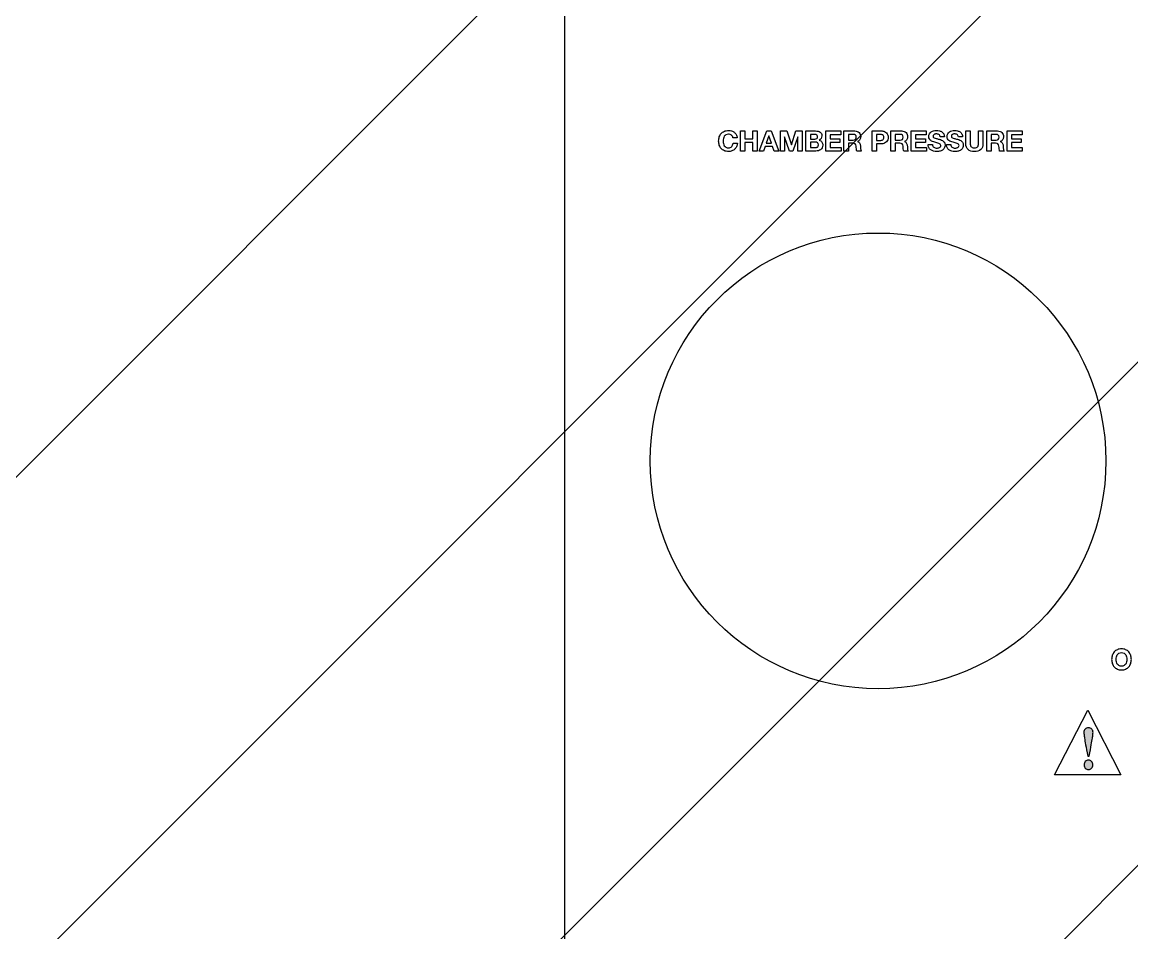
# Model space of a CAD drawing. Header units: millimetres. Extents: x 0 to 16115, y -10 to 11340.
# Drawn here: x 10976.9 to 11171.7, y 4671.9 to 4831.8 of the extents above; entities that cross this region are included whole.
import ezdxf

# ---------------------------------------------------------------- set-up
doc = ezdxf.new("R2010")
doc.units = ezdxf.units.MM
doc.header["$MEASUREMENT"] = 0
doc.linetypes.add('HIDDEN', pattern=[9.525, 6.35, -3.175])
doc.layers.get('0').update_dxf_attribs({"lineweight": 25})
doc.layers.add('DIM', color=3, linetype='Continuous', lineweight=9)
doc.layers.add('H', color=2, linetype='HIDDEN', lineweight=15)

msp = doc.modelspace()

# ---------------------------------------------------------------- hatches: boundary and pattern name
h = msp.add_hatch(color=256)
edge = h.paths.add_edge_path()
edge.add_spline(control_points=[(11163.531, 4701.986), (11163.683, 4702.15), (11163.867, 4702.233), (11164.083, 4702.233), (11164.299, 4702.233), (11164.483, 4702.15), (11164.636, 4701.986), (11164.788, 4701.821), (11164.864, 4701.622), (11164.864, 4701.39), (11164.864, 4701.156), (11164.788, 4700.963), (11164.636, 4700.809), (11164.483, 4700.654), (11164.299, 4700.578), (11164.083, 4700.578), (11163.867, 4700.578), (11163.683, 4700.654), (11163.531, 4700.809), (11163.379, 4700.963), (11163.302, 4701.156), (11163.302, 4701.39), (11163.302, 4701.622), (11163.379, 4701.821), (11163.531, 4701.986)], knot_values=[0, 0, 0, 0, 1, 1, 1, 2, 2, 2, 3, 3, 3, 4, 4, 4, 5, 5, 5, 6, 6, 6, 7, 7, 7, 8, 8, 8, 8], degree=3, periodic=1)
edge = h.paths.add_edge_path()
edge.add_spline(control_points=[(11163.588, 4704.895), (11163.499, 4705.389), (11163.433, 4705.781), (11163.388, 4706.072), (11163.344, 4706.364), (11163.315, 4706.579), (11163.302, 4706.72), (11163.289, 4706.86), (11163.283, 4706.982), (11163.283, 4707.085), (11163.283, 4707.332), (11163.356, 4707.53), (11163.502, 4707.681), (11163.648, 4707.832), (11163.842, 4707.908), (11164.083, 4707.908), (11164.325, 4707.908), (11164.518, 4707.832), (11164.664, 4707.681), (11164.81, 4707.53), (11164.884, 4707.332), (11164.884, 4707.085), (11164.884, 4706.982), (11164.877, 4706.86), (11164.864, 4706.72), (11164.851, 4706.579), (11164.823, 4706.364), (11164.779, 4706.072), (11164.734, 4705.781), (11164.668, 4705.389), (11164.579, 4704.895), (11164.489, 4704.402), (11164.369, 4703.751), (11164.216, 4702.942), (11164.216, 4702.942), (11163.95, 4702.942), (11163.95, 4702.942), (11163.798, 4703.751), (11163.677, 4704.402), (11163.588, 4704.895)], knot_values=[0, 0, 0, 0, 1, 1, 1, 2, 2, 2, 3, 3, 3, 4, 4, 4, 5, 5, 5, 6, 6, 6, 7, 7, 7, 8, 8, 8, 9, 9, 9, 10, 10, 10, 11, 11, 11, 12, 12, 12, 13, 13, 13, 13], degree=3, periodic=1)
at = {"layer": 'DIM'}
h = msp.add_hatch(dxfattribs=at)
h.set_pattern_fill('ANSI31', color=256, scale=350, style=0)
h.set_pattern_definition([(45, (-19440.55, -2318.325), (-30.93592, 30.93592), [])])
h.paths.add_polyline_path([(10892.148, 5257.746), (10892.148, 3184.746), (10461.363, 3184.746), (10461.363, 4971.681), (9792.148, 4971.681), (9792.148, 6434.746), (13732.148, 6434.746), (13732.148, 4971.681), (13062.932, 4971.681), (13062.932, 3184.746), (12632.148, 3184.746), (12632.148, 5257.746)])
edge = h.paths.add_edge_path(flags=16)
edge.add_line((12632.148, 3207.746), (12632.148, 3184.746))
edge.add_line((10892.148, 3207.746), (10892.148, 3184.746))
at = {"layer": 'H', "ltscale": 5}
h = msp.add_hatch(dxfattribs=at)
h.set_pattern_fill('ANSI31', color=256, scale=500, style=0)
h.set_pattern_definition([(45, (5042.114, 20650.17), (-44.19417, 44.19417), [])])
edge = h.paths.add_edge_path(flags=16)
edge.add_line((13782.148, 6434.746), (13732.148, 6434.746))
edge.add_line((13782.148, 6434.746), (13732.148, 6434.746))
edge = h.paths.add_edge_path()
edge.add_line((13782.148, 6434.746), (13732.148, 6434.746))
edge.add_line((13782.148, 6434.746), (13732.148, 6434.746))
edge.add_line((9792.148, 3184.746), (9792.148, 6434.746))
edge.add_line((9742.148, 3134.746), (9742.148, 6434.746))
edge.add_line((9792.148, 3184.746), (13732.148, 3184.746))
edge.add_line((9742.148, 3134.746), (13782.148, 3134.746))
edge.add_line((13782.148, 6434.746), (13732.148, 6434.746))
edge.add_line((13732.148, 5184.746), (13732.148, 5194.746))
edge.add_line((13732.148, 3184.746), (13732.148, 6434.746))
edge.add_line((13782.148, 3134.746), (13782.148, 6434.746))

# ---------------------------------------------------------------- linework, layer by layer
for p, q in [((11072.148, 4282.746), (11072.148, 5032.746)), ((11102.958, 4809.133), (11102.958, 4812.659)), ((11102.958, 4812.659), (11103.733, 4812.659)), ((11103.733, 4812.659), (11103.733, 4811.306)), ((11105.16, 4811.306), (11105.16, 4812.659)), ((11105.16, 4812.659), (11105.936, 4812.659)), ((11105.936, 4812.659), (11105.936, 4809.133)), ((11106.247, 4809.133), (11107.581, 4812.659)), ((11107.581, 4812.659), (11108.376, 4812.659)), ((11108.376, 4812.659), (11109.694, 4809.133)), ((11110, 4812.659), (11111.092, 4812.659)), ((11110, 4809.133), (11110, 4812.659)), ((11111.092, 4812.659), (11111.917, 4810.234)), ((11111.927, 4810.234), (11112.707, 4812.659)), ((11112.707, 4812.659), (11113.799, 4812.659)), ((11113.799, 4812.659), (11113.799, 4809.133)), ((11117.957, 4809.133), (11117.957, 4812.659)), ((11117.957, 4812.659), (11120.594, 4812.659)), ((11120.594, 4812.659), (11120.594, 4812.007)), ((11132.956, 4809.133), (11132.956, 4812.659)), ((11132.956, 4812.659), (11135.593, 4812.659)), ((11135.593, 4812.659), (11135.593, 4812.007)), ((11149.792, 4809.133), (11149.792, 4812.659)), ((11149.792, 4812.659), (11152.43, 4812.659)), ((11152.43, 4812.659), (11152.43, 4812.007)), ((11103.733, 4811.306), (11105.16, 4811.306)), ((11105.16, 4810.654), (11103.733, 4810.654)), ((11103.733, 4810.654), (11103.733, 4809.133)), ((11105.16, 4809.133), (11105.16, 4810.654)), ((11107.966, 4811.79), (11107.506, 4810.496)), ((11107.976, 4811.79), (11107.966, 4811.79)), ((11108.42, 4810.496), (11107.976, 4811.79)), ((11110.736, 4811.607), (11110.727, 4811.607)), ((11110.727, 4811.607), (11110.727, 4809.133)), ((11111.601, 4809.133), (11110.736, 4811.607)), ((11113.063, 4811.632), (11112.198, 4809.133)), ((11113.072, 4811.632), (11113.063, 4811.632)), ((11113.072, 4809.133), (11113.072, 4811.632)), ((11120.594, 4812.007), (11118.732, 4812.007)), ((11118.732, 4812.007), (11118.732, 4811.252)), ((11118.732, 4811.252), (11120.441, 4811.252)), ((11120.441, 4810.649), (11118.732, 4810.649)), ((11118.732, 4810.649), (11118.732, 4809.785)), ((11120.441, 4811.252), (11120.441, 4810.649)), ((11135.593, 4812.007), (11133.731, 4812.007)), ((11133.731, 4812.007), (11133.731, 4811.252)), ((11133.731, 4811.252), (11135.44, 4811.252)), ((11135.44, 4810.649), (11133.731, 4810.649)), ((11133.731, 4810.649), (11133.731, 4809.785)), ((11135.44, 4811.252), (11135.44, 4810.649)), ((11152.43, 4812.007), (11150.568, 4812.007)), ((11150.568, 4812.007), (11150.568, 4811.252)), ((11150.568, 4811.252), (11152.277, 4811.252)), ((11152.277, 4810.649), (11150.568, 4810.649)), ((11150.568, 4810.649), (11150.568, 4809.785)), ((11152.277, 4811.252), (11152.277, 4810.649)), ((11103.733, 4809.133), (11102.958, 4809.133)), ((11105.936, 4809.133), (11105.16, 4809.133)), ((11107.027, 4809.133), (11106.247, 4809.133)), ((11107.304, 4809.918), (11107.027, 4809.133)), ((11108.623, 4809.918), (11107.304, 4809.918)), ((11107.506, 4810.496), (11108.42, 4810.496)), ((11108.889, 4809.133), (11108.623, 4809.918)), ((11109.694, 4809.133), (11108.889, 4809.133)), ((11110.727, 4809.133), (11110, 4809.133)), ((11112.198, 4809.133), (11111.601, 4809.133)), ((11111.917, 4810.234), (11111.927, 4810.234)), ((11113.799, 4809.133), (11113.072, 4809.133)), ((11120.634, 4809.133), (11117.957, 4809.133)), ((11118.732, 4809.785), (11120.634, 4809.785)), ((11120.634, 4809.785), (11120.634, 4809.133)), ((11135.633, 4809.133), (11132.956, 4809.133)), ((11133.731, 4809.785), (11135.633, 4809.785)), ((11135.633, 4809.785), (11135.633, 4809.133)), ((11152.469, 4809.133), (11149.792, 4809.133)), ((11150.568, 4809.785), (11152.469, 4809.785)), ((11152.469, 4809.785), (11152.469, 4809.133)), ((11158.148, 4699.663), (11163.966, 4710.978)), ((11163.966, 4710.978), (11169.783, 4699.663)), ((11169.783, 4699.663), (11158.148, 4699.663))]:
    msp.add_line(p, q)
msp.add_circle((11127.148, 4754.746), 40)
for points, knots in [([(11099.263, 4811.615), (11099.342, 4811.84), (11099.456, 4812.037), (11099.604, 4812.205), (11099.752, 4812.373), (11099.934, 4812.504), (11100.15, 4812.6)], [23, 23, 23, 23, 24, 24, 24, 25, 25, 25, 25]), ([(11100.15, 4812.6), (11100.365, 4812.695), (11100.608, 4812.743), (11100.878, 4812.743), (11101.073, 4812.743), (11101.256, 4812.715), (11101.429, 4812.659), (11101.602, 4812.603), (11101.757, 4812.522), (11101.893, 4812.415)], [25, 25, 25, 25, 26, 26, 26, 27, 27, 27, 28, 28, 28, 28]), ([(11116.955, 4812.469), (11117.053, 4812.402), (11117.13, 4812.312), (11117.184, 4812.2), (11117.239, 4812.088), (11117.266, 4811.95), (11117.266, 4811.785), (11117.266, 4811.607), (11117.225, 4811.459), (11117.144, 4811.341)], [2, 2, 2, 2, 3, 3, 3, 4, 4, 4, 5, 5, 5, 5]), ([(11128.249, 4812.563), (11128.404, 4812.499), (11128.53, 4812.414), (11128.627, 4812.309), (11128.724, 4812.203), (11128.795, 4812.083), (11128.84, 4811.948), (11128.884, 4811.813), (11128.906, 4811.673), (11128.906, 4811.528), (11128.906, 4811.387), (11128.884, 4811.247), (11128.84, 4811.111), (11128.795, 4810.974), (11128.724, 4810.853), (11128.627, 4810.748)], [1, 1, 1, 1, 2, 2, 2, 3, 3, 3, 4, 4, 4, 5, 5, 5, 6, 6, 6, 6]), ([(11131.719, 4812.583), (11131.845, 4812.532), (11131.954, 4812.462), (11132.045, 4812.373), (11132.135, 4812.284), (11132.204, 4812.181), (11132.252, 4812.064)], [1, 1, 1, 1, 2, 2, 2, 3, 3, 3, 3]), ([(11136.897, 4812.679), (11137.055, 4812.722), (11137.213, 4812.743), (11137.371, 4812.743), (11137.556, 4812.743), (11137.733, 4812.723), (11137.902, 4812.682)], [18, 18, 18, 18, 19, 19, 19, 20, 20, 20, 20]), ([(11140.103, 4812.679), (11140.26, 4812.722), (11140.418, 4812.743), (11140.577, 4812.743), (11140.761, 4812.743), (11140.938, 4812.723), (11141.108, 4812.682)], [18, 18, 18, 18, 19, 19, 19, 20, 20, 20, 20]), ([(11099.263, 4810.163), (11099.184, 4810.385), (11099.145, 4810.624), (11099.145, 4810.881), (11099.145, 4811.145), (11099.184, 4811.389), (11099.263, 4811.615)], [21, 21, 21, 21, 22, 22, 22, 23, 23, 23, 23]), ([(11099.972, 4811.331), (11099.938, 4811.186), (11099.92, 4811.036), (11099.92, 4810.881), (11099.92, 4810.733), (11099.938, 4810.589), (11099.972, 4810.449)], [6, 6, 6, 6, 7, 7, 7, 8, 8, 8, 8]), ([(11101.387, 4811.913), (11101.318, 4811.969), (11101.239, 4812.013), (11101.152, 4812.044), (11101.065, 4812.076), (11100.974, 4812.091), (11100.878, 4812.091), (11100.704, 4812.091), (11100.556, 4812.057), (11100.434, 4811.99)], [1, 1, 1, 1, 2, 2, 2, 3, 3, 3, 4, 4, 4, 4]), ([(11116.485, 4809.832), (11116.538, 4809.866), (11116.58, 4809.913), (11116.611, 4809.972), (11116.643, 4810.032), (11116.658, 4810.108), (11116.658, 4810.2), (11116.658, 4810.381), (11116.607, 4810.51), (11116.505, 4810.587), (11116.403, 4810.665), (11116.268, 4810.704), (11116.1, 4810.704)], [2, 2, 2, 2, 3, 3, 3, 4, 4, 4, 5, 5, 5, 6, 6, 6, 6]), ([(11116.382, 4811.331), (11116.471, 4811.396), (11116.515, 4811.504), (11116.515, 4811.652), (11116.515, 4811.734), (11116.5, 4811.801), (11116.471, 4811.854), (11116.441, 4811.907), (11116.401, 4811.948), (11116.352, 4811.978)], [1, 1, 1, 1, 2, 2, 2, 3, 3, 3, 4, 4, 4, 4]), ([(11117.273, 4810.721), (11117.38, 4810.564), (11117.433, 4810.376), (11117.433, 4810.155), (11117.433, 4809.977), (11117.399, 4809.823), (11117.33, 4809.693)], [7, 7, 7, 7, 8, 8, 8, 9, 9, 9, 9]), ([(11123.182, 4811.183), (11123.271, 4811.262), (11123.316, 4811.39), (11123.316, 4811.568), (11123.316, 4811.739), (11123.271, 4811.863), (11123.182, 4811.941), (11123.093, 4812.018), (11122.96, 4812.057), (11122.782, 4812.057)], [1, 1, 1, 1, 2, 2, 2, 3, 3, 3, 4, 4, 4, 4]), ([(11124.019, 4812.064), (11124.067, 4811.947), (11124.091, 4811.821), (11124.091, 4811.686), (11124.091, 4811.479), (11124.047, 4811.299), (11123.96, 4811.148), (11123.873, 4810.997), (11123.73, 4810.881), (11123.533, 4810.802)], [3, 3, 3, 3, 4, 4, 4, 5, 5, 5, 6, 6, 6, 6]), ([(11128.098, 4811.257), (11128.136, 4811.326), (11128.155, 4811.416), (11128.155, 4811.528), (11128.155, 4811.64), (11128.136, 4811.731), (11128.098, 4811.8)], [3, 3, 3, 3, 4, 4, 4, 5, 5, 5, 5]), ([(11131.415, 4811.183), (11131.504, 4811.262), (11131.548, 4811.39), (11131.548, 4811.568), (11131.548, 4811.739), (11131.504, 4811.863), (11131.415, 4811.941), (11131.326, 4812.018), (11131.193, 4812.057), (11131.015, 4812.057)], [1, 1, 1, 1, 2, 2, 2, 3, 3, 3, 4, 4, 4, 4]), ([(11132.252, 4812.064), (11132.3, 4811.947), (11132.324, 4811.821), (11132.324, 4811.686), (11132.324, 4811.479), (11132.28, 4811.299), (11132.193, 4811.148), (11132.106, 4810.997), (11131.963, 4810.881), (11131.766, 4810.802)], [3, 3, 3, 3, 4, 4, 4, 5, 5, 5, 6, 6, 6, 6]), ([(11136.384, 4810.98), (11136.285, 4811.056), (11136.205, 4811.151), (11136.144, 4811.264), (11136.083, 4811.378), (11136.053, 4811.515), (11136.053, 4811.676), (11136.053, 4811.857), (11136.091, 4812.015), (11136.169, 4812.148)], [13, 13, 13, 13, 14, 14, 14, 15, 15, 15, 16, 16, 16, 16]), ([(11136.853, 4811.928), (11136.82, 4811.879), (11136.803, 4811.816), (11136.803, 4811.741), (11136.803, 4811.671), (11136.816, 4811.615), (11136.843, 4811.573)], [31, 31, 31, 31, 32, 32, 32, 33, 33, 33, 33]), ([(11137.601, 4812.116), (11137.52, 4812.132), (11137.432, 4812.141), (11137.337, 4812.141), (11137.274, 4812.141), (11137.211, 4812.134), (11137.149, 4812.121)], [27, 27, 27, 27, 28, 28, 28, 29, 29, 29, 29]), ([(11138.776, 4810.666), (11138.86, 4810.54), (11138.902, 4810.377), (11138.902, 4810.18), (11138.902, 4810.019), (11138.871, 4809.869), (11138.809, 4809.73)], [39, 39, 39, 39, 40, 40, 40, 41, 41, 41, 41]), ([(11139.589, 4810.98), (11139.49, 4811.056), (11139.41, 4811.151), (11139.349, 4811.264), (11139.288, 4811.378), (11139.258, 4811.515), (11139.258, 4811.676), (11139.258, 4811.857), (11139.296, 4812.015), (11139.374, 4812.148)], [13, 13, 13, 13, 14, 14, 14, 15, 15, 15, 16, 16, 16, 16]), ([(11140.058, 4811.928), (11140.025, 4811.879), (11140.009, 4811.816), (11140.009, 4811.741), (11140.009, 4811.671), (11140.022, 4811.615), (11140.048, 4811.573)], [31, 31, 31, 31, 32, 32, 32, 33, 33, 33, 33]), ([(11140.806, 4812.116), (11140.725, 4812.132), (11140.638, 4812.141), (11140.542, 4812.141), (11140.479, 4812.141), (11140.417, 4812.134), (11140.354, 4812.121)], [27, 27, 27, 27, 28, 28, 28, 29, 29, 29, 29]), ([(11141.982, 4810.666), (11142.066, 4810.54), (11142.108, 4810.377), (11142.108, 4810.18), (11142.108, 4810.019), (11142.076, 4809.869), (11142.014, 4809.73)], [39, 39, 39, 39, 40, 40, 40, 41, 41, 41, 41]), ([(11148.252, 4811.183), (11148.34, 4811.262), (11148.385, 4811.39), (11148.385, 4811.568), (11148.385, 4811.739), (11148.34, 4811.863), (11148.252, 4811.941), (11148.163, 4812.018), (11148.029, 4812.057), (11147.852, 4812.057)], [1, 1, 1, 1, 2, 2, 2, 3, 3, 3, 4, 4, 4, 4]), ([(11149.089, 4812.064), (11149.136, 4811.947), (11149.16, 4811.821), (11149.16, 4811.686), (11149.16, 4811.479), (11149.117, 4811.299), (11149.03, 4811.148), (11148.942, 4810.997), (11148.8, 4810.881), (11148.602, 4810.802)], [3, 3, 3, 3, 4, 4, 4, 5, 5, 5, 6, 6, 6, 6]), ([(11100.15, 4809.195), (11099.934, 4809.288), (11099.752, 4809.418), (11099.604, 4809.582), (11099.456, 4809.747), (11099.342, 4809.94), (11099.263, 4810.163)], [19, 19, 19, 19, 20, 20, 20, 21, 21, 21, 21]), ([(11101.476, 4809.153), (11101.295, 4809.087), (11101.095, 4809.054), (11100.878, 4809.054), (11100.608, 4809.054), (11100.365, 4809.101), (11100.15, 4809.195)], [17, 17, 17, 17, 18, 18, 18, 19, 19, 19, 19]), ([(11100.434, 4809.802), (11100.556, 4809.735), (11100.704, 4809.701), (11100.878, 4809.701), (11101.115, 4809.701), (11101.3, 4809.773), (11101.434, 4809.918)], [10, 10, 10, 10, 11, 11, 11, 12, 12, 12, 12]), ([(11116.085, 4809.735), (11116.161, 4809.735), (11116.233, 4809.743), (11116.302, 4809.758), (11116.372, 4809.772), (11116.433, 4809.797), (11116.485, 4809.832)], [0, 0, 0, 0, 1, 1, 1, 2, 2, 2, 2]), ([(11117.051, 4809.375), (11116.934, 4809.293), (11116.801, 4809.232), (11116.651, 4809.192), (11116.501, 4809.153), (11116.347, 4809.133), (11116.189, 4809.133)], [10, 10, 10, 10, 11, 11, 11, 12, 12, 12, 12]), ([(11138.07, 4809.138), (11137.887, 4809.082), (11137.676, 4809.054), (11137.435, 4809.054), (11137.241, 4809.054), (11137.053, 4809.078), (11136.87, 4809.125)], [43, 43, 43, 43, 44, 44, 44, 45, 45, 45, 45]), ([(11137.169, 4809.689), (11137.264, 4809.664), (11137.363, 4809.652), (11137.465, 4809.652), (11137.534, 4809.652), (11137.608, 4809.657), (11137.687, 4809.669)], [2, 2, 2, 2, 3, 3, 3, 4, 4, 4, 4]), ([(11138.082, 4809.871), (11138.129, 4809.929), (11138.152, 4810.002), (11138.152, 4810.091), (11138.152, 4810.187), (11138.121, 4810.264), (11138.06, 4810.323)], [6, 6, 6, 6, 7, 7, 7, 8, 8, 8, 8]), ([(11141.275, 4809.138), (11141.093, 4809.082), (11140.881, 4809.054), (11140.641, 4809.054), (11140.446, 4809.054), (11140.258, 4809.078), (11140.075, 4809.125)], [43, 43, 43, 43, 44, 44, 44, 45, 45, 45, 45]), ([(11140.374, 4809.689), (11140.469, 4809.664), (11140.568, 4809.652), (11140.67, 4809.652), (11140.74, 4809.652), (11140.814, 4809.657), (11140.893, 4809.669)], [2, 2, 2, 2, 3, 3, 3, 4, 4, 4, 4]), ([(11141.288, 4809.871), (11141.334, 4809.929), (11141.357, 4810.002), (11141.357, 4810.091), (11141.357, 4810.187), (11141.326, 4810.264), (11141.266, 4810.323)], [6, 6, 6, 6, 7, 7, 7, 8, 8, 8, 8]), ([(11145.16, 4809.402), (11144.893, 4809.17), (11144.524, 4809.054), (11144.053, 4809.054), (11143.576, 4809.054), (11143.207, 4809.169), (11142.945, 4809.4), (11142.683, 4809.63), (11142.552, 4809.986), (11142.552, 4810.466)], [0, 0, 0, 0, 1, 1, 1, 2, 2, 2, 3, 3, 3, 3]), ([(11143.676, 4809.767), (11143.77, 4809.723), (11143.896, 4809.701), (11144.053, 4809.701), (11144.33, 4809.701), (11144.521, 4809.763), (11144.626, 4809.886)], [9, 9, 9, 9, 10, 10, 10, 11, 11, 11, 11]), ([(11168.269, 4720.621), (11168.348, 4720.846), (11168.461, 4721.043), (11168.609, 4721.211), (11168.757, 4721.379), (11168.939, 4721.511), (11169.155, 4721.606), (11169.371, 4721.702), (11169.614, 4721.75), (11169.884, 4721.75), (11170.157, 4721.75), (11170.4, 4721.702), (11170.615, 4721.606), (11170.829, 4721.511), (11171.01, 4721.379), (11171.158, 4721.211), (11171.306, 4721.043), (11171.42, 4720.846), (11171.499, 4720.621), (11171.578, 4720.395), (11171.617, 4720.151), (11171.617, 4719.887), (11171.617, 4719.63), (11171.578, 4719.391), (11171.499, 4719.169), (11171.42, 4718.947), (11171.306, 4718.753), (11171.158, 4718.589), (11171.01, 4718.424), (11170.829, 4718.295), (11170.615, 4718.201), (11170.4, 4718.107), (11170.157, 4718.06), (11169.884, 4718.06), (11169.614, 4718.06), (11169.371, 4718.107), (11169.155, 4718.201), (11168.939, 4718.295), (11168.757, 4718.424), (11168.609, 4718.589), (11168.461, 4718.753), (11168.348, 4718.947), (11168.269, 4719.169), (11168.19, 4719.391), (11168.15, 4719.63), (11168.15, 4719.887), (11168.15, 4720.151), (11168.19, 4720.395), (11168.269, 4720.621)], [0, 0, 0, 0, 1, 1, 1, 2, 2, 2, 3, 3, 3, 4, 4, 4, 5, 5, 5, 6, 6, 6, 7, 7, 7, 8, 8, 8, 9, 9, 9, 10, 10, 10, 11, 11, 11, 12, 12, 12, 13, 13, 13, 14, 14, 14, 15, 15, 15, 16, 16, 16, 16]), ([(11168.977, 4719.455), (11169.012, 4719.315), (11169.067, 4719.19), (11169.143, 4719.078), (11169.218, 4718.966), (11169.317, 4718.876), (11169.439, 4718.808), (11169.561, 4718.741), (11169.709, 4718.707), (11169.884, 4718.707), (11170.058, 4718.707), (11170.206, 4718.741), (11170.328, 4718.808), (11170.45, 4718.876), (11170.549, 4718.966), (11170.624, 4719.078), (11170.7, 4719.19), (11170.755, 4719.315), (11170.79, 4719.455), (11170.824, 4719.595), (11170.842, 4719.739), (11170.842, 4719.887), (11170.842, 4720.042), (11170.824, 4720.192), (11170.79, 4720.337), (11170.755, 4720.482), (11170.7, 4720.611), (11170.624, 4720.725), (11170.549, 4720.838), (11170.45, 4720.929), (11170.328, 4720.996), (11170.206, 4721.064), (11170.058, 4721.097), (11169.884, 4721.097), (11169.709, 4721.097), (11169.561, 4721.064), (11169.439, 4720.996), (11169.317, 4720.929), (11169.218, 4720.838), (11169.143, 4720.725), (11169.067, 4720.611), (11169.012, 4720.482), (11168.977, 4720.337), (11168.943, 4720.192), (11168.925, 4720.042), (11168.925, 4719.887), (11168.925, 4719.739), (11168.943, 4719.595), (11168.977, 4719.455)], [0, 0, 0, 0, 1, 1, 1, 2, 2, 2, 3, 3, 3, 4, 4, 4, 5, 5, 5, 6, 6, 6, 7, 7, 7, 8, 8, 8, 9, 9, 9, 10, 10, 10, 11, 11, 11, 12, 12, 12, 13, 13, 13, 14, 14, 14, 15, 15, 15, 16, 16, 16, 16]), ([(11163.588, 4704.895), (11163.499, 4705.389), (11163.433, 4705.781), (11163.388, 4706.072), (11163.344, 4706.364), (11163.315, 4706.579), (11163.302, 4706.72), (11163.289, 4706.86), (11163.283, 4706.982), (11163.283, 4707.085), (11163.283, 4707.332), (11163.356, 4707.53), (11163.502, 4707.681), (11163.648, 4707.832), (11163.842, 4707.908), (11164.083, 4707.908), (11164.325, 4707.908), (11164.518, 4707.832), (11164.664, 4707.681), (11164.81, 4707.53), (11164.884, 4707.332), (11164.884, 4707.085), (11164.884, 4706.982), (11164.877, 4706.86), (11164.864, 4706.72), (11164.851, 4706.579), (11164.823, 4706.364), (11164.779, 4706.072), (11164.734, 4705.781), (11164.668, 4705.389), (11164.579, 4704.895), (11164.489, 4704.402), (11164.369, 4703.751), (11164.216, 4702.942), (11164.216, 4702.942), (11163.95, 4702.942), (11163.95, 4702.942), (11163.798, 4703.751), (11163.677, 4704.402), (11163.588, 4704.895)], [0, 0, 0, 0, 1, 1, 1, 2, 2, 2, 3, 3, 3, 4, 4, 4, 5, 5, 5, 6, 6, 6, 7, 7, 7, 8, 8, 8, 9, 9, 9, 10, 10, 10, 11, 11, 11, 12, 12, 12, 13, 13, 13, 13]), ([(11163.531, 4701.986), (11163.683, 4702.15), (11163.867, 4702.233), (11164.083, 4702.233), (11164.299, 4702.233), (11164.483, 4702.15), (11164.636, 4701.986), (11164.788, 4701.821), (11164.864, 4701.622), (11164.864, 4701.39), (11164.864, 4701.156), (11164.788, 4700.963), (11164.636, 4700.809), (11164.483, 4700.654), (11164.299, 4700.578), (11164.083, 4700.578), (11163.867, 4700.578), (11163.683, 4700.654), (11163.531, 4700.809), (11163.379, 4700.963), (11163.302, 4701.156), (11163.302, 4701.39), (11163.302, 4701.622), (11163.379, 4701.821), (11163.531, 4701.986)], [0, 0, 0, 0, 1, 1, 1, 2, 2, 2, 3, 3, 3, 4, 4, 4, 5, 5, 5, 6, 6, 6, 7, 7, 7, 8, 8, 8, 8])]:
    msp.add_open_spline(points, degree=3, knots=knots)
for points in [[(11114.48, 4809.133), (11114.48, 4809.133), (11114.48, 4812.659), (11114.48, 4812.659)], [(11114.48, 4812.659), (11114.48, 4812.659), (11116.14, 4812.659), (11116.14, 4812.659)], [(11116.14, 4812.659), (11116.308, 4812.659), (11116.461, 4812.644), (11116.599, 4812.615)], [(11116.599, 4812.615), (11116.737, 4812.585), (11116.856, 4812.536), (11116.955, 4812.469)], [(11121.157, 4809.133), (11121.157, 4809.133), (11121.157, 4812.659), (11121.157, 4812.659)], [(11121.157, 4812.659), (11121.157, 4812.659), (11123.059, 4812.659), (11123.059, 4812.659)], [(11123.059, 4812.659), (11123.217, 4812.659), (11123.359, 4812.634), (11123.486, 4812.583)], [(11123.486, 4812.583), (11123.613, 4812.532), (11123.721, 4812.462), (11123.812, 4812.373)], [(11126.096, 4809.133), (11126.096, 4809.133), (11126.096, 4812.659), (11126.096, 4812.659)], [(11126.096, 4812.659), (11126.096, 4812.659), (11127.686, 4812.659), (11127.686, 4812.659)], [(11127.686, 4812.659), (11127.907, 4812.659), (11128.094, 4812.627), (11128.249, 4812.563)], [(11129.39, 4809.133), (11129.39, 4809.133), (11129.39, 4812.659), (11129.39, 4812.659)], [(11129.39, 4812.659), (11129.39, 4812.659), (11131.292, 4812.659), (11131.292, 4812.659)], [(11131.292, 4812.659), (11131.45, 4812.659), (11131.592, 4812.634), (11131.719, 4812.583)], [(11136.169, 4812.148), (11136.246, 4812.281), (11136.347, 4812.393), (11136.472, 4812.482)], [(11136.472, 4812.482), (11136.598, 4812.57), (11136.739, 4812.636), (11136.897, 4812.679)], [(11137.902, 4812.682), (11138.072, 4812.64), (11138.222, 4812.574), (11138.354, 4812.482)], [(11138.354, 4812.482), (11138.486, 4812.389), (11138.59, 4812.272), (11138.668, 4812.128)], [(11139.374, 4812.148), (11139.451, 4812.281), (11139.552, 4812.393), (11139.678, 4812.482)], [(11139.678, 4812.482), (11139.803, 4812.57), (11139.944, 4812.636), (11140.103, 4812.679)], [(11141.108, 4812.682), (11141.277, 4812.64), (11141.428, 4812.574), (11141.56, 4812.482)], [(11141.56, 4812.482), (11141.691, 4812.389), (11141.795, 4812.272), (11141.873, 4812.128)], [(11142.552, 4810.466), (11142.552, 4810.466), (11142.552, 4812.659), (11142.552, 4812.659)], [(11142.552, 4812.659), (11142.552, 4812.659), (11143.328, 4812.659), (11143.328, 4812.659)], [(11143.328, 4812.659), (11143.328, 4812.659), (11143.328, 4810.466), (11143.328, 4810.466)], [(11144.784, 4810.466), (11144.784, 4810.466), (11144.784, 4812.659), (11144.784, 4812.659)], [(11144.784, 4812.659), (11144.784, 4812.659), (11145.56, 4812.659), (11145.56, 4812.659)], [(11145.56, 4812.659), (11145.56, 4812.659), (11145.56, 4810.466), (11145.56, 4810.466)], [(11146.227, 4809.133), (11146.227, 4809.133), (11146.227, 4812.659), (11146.227, 4812.659)], [(11146.227, 4812.659), (11146.227, 4812.659), (11148.128, 4812.659), (11148.128, 4812.659)], [(11148.128, 4812.659), (11148.286, 4812.659), (11148.429, 4812.634), (11148.555, 4812.583)], [(11148.555, 4812.583), (11148.682, 4812.532), (11148.791, 4812.462), (11148.881, 4812.373)], [(11100.137, 4811.718), (11100.062, 4811.605), (11100.006, 4811.476), (11099.972, 4811.331)], [(11100.434, 4811.99), (11100.312, 4811.923), (11100.213, 4811.832), (11100.137, 4811.718)], [(11101.56, 4811.718), (11101.514, 4811.792), (11101.456, 4811.857), (11101.387, 4811.913)], [(11101.649, 4811.474), (11101.636, 4811.563), (11101.606, 4811.644), (11101.56, 4811.718)], [(11102.399, 4811.474), (11102.399, 4811.474), (11101.649, 4811.474), (11101.649, 4811.474)], [(11101.893, 4812.415), (11102.03, 4812.308), (11102.143, 4812.175), (11102.232, 4812.017)], [(11102.232, 4812.017), (11102.321, 4811.859), (11102.376, 4811.678), (11102.399, 4811.474)], [(11115.981, 4812.057), (11115.981, 4812.057), (11115.256, 4812.057), (11115.256, 4812.057)], [(11115.256, 4812.057), (11115.256, 4812.057), (11115.256, 4811.232), (11115.256, 4811.232)], [(11115.256, 4811.232), (11115.256, 4811.232), (11116.041, 4811.232), (11116.041, 4811.232)], [(11116.1, 4810.704), (11116.1, 4810.704), (11115.256, 4810.704), (11115.256, 4810.704)], [(11115.256, 4810.704), (11115.256, 4810.704), (11115.256, 4809.735), (11115.256, 4809.735)], [(11116.182, 4812.039), (11116.117, 4812.051), (11116.051, 4812.057), (11115.981, 4812.057)], [(11116.041, 4811.232), (11116.179, 4811.232), (11116.292, 4811.265), (11116.382, 4811.331)], [(11116.352, 4811.978), (11116.302, 4812.007), (11116.246, 4812.028), (11116.182, 4812.039)], [(11117.144, 4811.341), (11117.064, 4811.222), (11116.945, 4811.125), (11116.787, 4811.049)], [(11116.787, 4811.049), (11117.004, 4810.987), (11117.166, 4810.877), (11117.273, 4810.721)], [(11122.782, 4812.057), (11122.782, 4812.057), (11121.933, 4812.057), (11121.933, 4812.057)], [(11121.933, 4812.057), (11121.933, 4812.057), (11121.933, 4811.064), (11121.933, 4811.064)], [(11121.933, 4811.064), (11121.933, 4811.064), (11122.782, 4811.064), (11122.782, 4811.064)], [(11122.782, 4811.064), (11122.96, 4811.064), (11123.093, 4811.103), (11123.182, 4811.183)], [(11123.533, 4810.802), (11123.533, 4810.802), (11123.533, 4810.792), (11123.533, 4810.792)], [(11123.533, 4810.792), (11123.628, 4810.766), (11123.707, 4810.726), (11123.77, 4810.671)], [(11123.77, 4810.671), (11123.832, 4810.617), (11123.884, 4810.553), (11123.923, 4810.479)], [(11123.812, 4812.373), (11123.903, 4812.284), (11123.972, 4812.181), (11124.019, 4812.064)], [(11127.474, 4812.057), (11127.474, 4812.057), (11126.871, 4812.057), (11126.871, 4812.057)], [(11126.871, 4812.057), (11126.871, 4812.057), (11126.871, 4811), (11126.871, 4811)], [(11126.871, 4811), (11126.871, 4811), (11127.474, 4811), (11127.474, 4811)], [(11127.731, 4812.037), (11127.648, 4812.05), (11127.563, 4812.057), (11127.474, 4812.057)], [(11127.474, 4811), (11127.563, 4811), (11127.648, 4811.006), (11127.731, 4811.02)], [(11127.948, 4811.96), (11127.886, 4811.998), (11127.813, 4812.024), (11127.731, 4812.037)], [(11127.731, 4811.02), (11127.813, 4811.033), (11127.886, 4811.058), (11127.948, 4811.096)], [(11128.098, 4811.8), (11128.061, 4811.869), (11128.011, 4811.923), (11127.948, 4811.96)], [(11127.948, 4811.096), (11128.011, 4811.134), (11128.061, 4811.188), (11128.098, 4811.257)], [(11128.627, 4810.748), (11128.53, 4810.643), (11128.404, 4810.558), (11128.249, 4810.494)], [(11131.015, 4812.057), (11131.015, 4812.057), (11130.166, 4812.057), (11130.166, 4812.057)], [(11130.166, 4812.057), (11130.166, 4812.057), (11130.166, 4811.064), (11130.166, 4811.064)], [(11130.166, 4811.064), (11130.166, 4811.064), (11131.015, 4811.064), (11131.015, 4811.064)], [(11131.015, 4811.064), (11131.193, 4811.064), (11131.326, 4811.103), (11131.415, 4811.183)], [(11131.766, 4810.802), (11131.766, 4810.802), (11131.766, 4810.792), (11131.766, 4810.792)], [(11131.766, 4810.792), (11131.861, 4810.766), (11131.94, 4810.726), (11132.003, 4810.671)], [(11132.003, 4810.671), (11132.065, 4810.617), (11132.116, 4810.553), (11132.156, 4810.479)], [(11136.719, 4810.795), (11136.594, 4810.843), (11136.482, 4810.904), (11136.384, 4810.98)], [(11137.105, 4810.674), (11136.973, 4810.707), (11136.845, 4810.747), (11136.719, 4810.795)], [(11136.843, 4811.573), (11136.869, 4811.53), (11136.921, 4811.49), (11136.998, 4811.454)], [(11136.979, 4812.052), (11136.928, 4812.019), (11136.886, 4811.978), (11136.853, 4811.928)], [(11137.149, 4812.121), (11137.086, 4812.108), (11137.03, 4812.085), (11136.979, 4812.052)], [(11136.998, 4811.454), (11137.076, 4811.418), (11137.183, 4811.382), (11137.319, 4811.345)], [(11137.485, 4810.575), (11137.36, 4810.605), (11137.233, 4810.638), (11137.105, 4810.674)], [(11137.319, 4811.345), (11137.456, 4811.309), (11137.635, 4811.263), (11137.855, 4811.207)], [(11137.821, 4810.471), (11137.722, 4810.511), (11137.61, 4810.545), (11137.485, 4810.575)], [(11137.816, 4812.032), (11137.753, 4812.072), (11137.682, 4812.099), (11137.601, 4812.116)], [(11137.966, 4811.869), (11137.928, 4811.938), (11137.878, 4811.992), (11137.816, 4812.032)], [(11137.855, 4811.207), (11137.921, 4811.194), (11138.012, 4811.17), (11138.129, 4811.136)], [(11138.033, 4811.607), (11138.027, 4811.713), (11138.004, 4811.8), (11137.966, 4811.869)], [(11138.784, 4811.607), (11138.784, 4811.607), (11138.033, 4811.607), (11138.033, 4811.607)], [(11138.129, 4811.136), (11138.246, 4811.101), (11138.362, 4811.046), (11138.478, 4810.97)], [(11138.478, 4810.97), (11138.593, 4810.894), (11138.692, 4810.793), (11138.776, 4810.666)], [(11138.668, 4812.128), (11138.745, 4811.985), (11138.784, 4811.811), (11138.784, 4811.607)], [(11139.924, 4810.795), (11139.799, 4810.843), (11139.687, 4810.904), (11139.589, 4810.98)], [(11140.31, 4810.674), (11140.178, 4810.707), (11140.05, 4810.747), (11139.924, 4810.795)], [(11140.048, 4811.573), (11140.074, 4811.53), (11140.126, 4811.49), (11140.204, 4811.454)], [(11140.184, 4812.052), (11140.133, 4812.019), (11140.091, 4811.978), (11140.058, 4811.928)], [(11140.354, 4812.121), (11140.292, 4812.108), (11140.235, 4812.085), (11140.184, 4812.052)], [(11140.204, 4811.454), (11140.281, 4811.418), (11140.388, 4811.382), (11140.525, 4811.345)], [(11140.69, 4810.575), (11140.565, 4810.605), (11140.438, 4810.638), (11140.31, 4810.674)], [(11140.525, 4811.345), (11140.661, 4811.309), (11140.84, 4811.263), (11141.061, 4811.207)], [(11141.026, 4810.471), (11140.927, 4810.511), (11140.815, 4810.545), (11140.69, 4810.575)], [(11141.021, 4812.032), (11140.958, 4812.072), (11140.887, 4812.099), (11140.806, 4812.116)], [(11141.172, 4811.869), (11141.134, 4811.938), (11141.084, 4811.992), (11141.021, 4812.032)], [(11141.061, 4811.207), (11141.126, 4811.194), (11141.218, 4811.17), (11141.335, 4811.136)], [(11141.238, 4811.607), (11141.232, 4811.713), (11141.209, 4811.8), (11141.172, 4811.869)], [(11141.989, 4811.607), (11141.989, 4811.607), (11141.238, 4811.607), (11141.238, 4811.607)], [(11141.335, 4811.136), (11141.452, 4811.101), (11141.567, 4811.046), (11141.683, 4810.97)], [(11141.683, 4810.97), (11141.798, 4810.894), (11141.898, 4810.793), (11141.982, 4810.666)], [(11141.873, 4812.128), (11141.95, 4811.985), (11141.989, 4811.811), (11141.989, 4811.607)], [(11147.852, 4812.057), (11147.852, 4812.057), (11147.002, 4812.057), (11147.002, 4812.057)], [(11147.002, 4812.057), (11147.002, 4812.057), (11147.002, 4811.064), (11147.002, 4811.064)], [(11147.002, 4811.064), (11147.002, 4811.064), (11147.852, 4811.064), (11147.852, 4811.064)], [(11147.852, 4811.064), (11148.029, 4811.064), (11148.163, 4811.103), (11148.252, 4811.183)], [(11148.602, 4810.802), (11148.602, 4810.802), (11148.602, 4810.792), (11148.602, 4810.792)], [(11148.602, 4810.792), (11148.698, 4810.766), (11148.777, 4810.726), (11148.839, 4810.671)], [(11148.839, 4810.671), (11148.902, 4810.617), (11148.953, 4810.553), (11148.992, 4810.479)], [(11148.881, 4812.373), (11148.972, 4812.284), (11149.041, 4812.181), (11149.089, 4812.064)], [(11099.972, 4810.449), (11100.006, 4810.309), (11100.062, 4810.183), (11100.137, 4810.071)], [(11100.137, 4810.071), (11100.213, 4809.959), (11100.312, 4809.87), (11100.434, 4809.802)], [(11101.434, 4809.918), (11101.567, 4810.063), (11101.649, 4810.254), (11101.678, 4810.491)], [(11101.95, 4809.439), (11101.815, 4809.314), (11101.657, 4809.218), (11101.476, 4809.153)], [(11101.678, 4810.491), (11101.678, 4810.491), (11102.429, 4810.491), (11102.429, 4810.491)], [(11102.276, 4809.893), (11102.194, 4809.716), (11102.085, 4809.564), (11101.95, 4809.439)], [(11102.429, 4810.491), (11102.409, 4810.27), (11102.358, 4810.071), (11102.276, 4809.893)], [(11116.189, 4809.133), (11116.189, 4809.133), (11114.48, 4809.133), (11114.48, 4809.133)], [(11115.256, 4809.735), (11115.256, 4809.735), (11116.085, 4809.735), (11116.085, 4809.735)], [(11117.33, 4809.693), (11117.261, 4809.563), (11117.168, 4809.457), (11117.051, 4809.375)], [(11121.933, 4809.133), (11121.933, 4809.133), (11121.157, 4809.133), (11121.157, 4809.133)], [(11122.708, 4810.511), (11122.708, 4810.511), (11121.933, 4810.511), (11121.933, 4810.511)], [(11121.933, 4810.511), (11121.933, 4810.511), (11121.933, 4809.133), (11121.933, 4809.133)], [(11123.128, 4810.382), (11123.042, 4810.468), (11122.902, 4810.511), (11122.708, 4810.511)], [(11123.296, 4809.977), (11123.269, 4810.162), (11123.214, 4810.297), (11123.128, 4810.382)], [(11123.34, 4809.533), (11123.33, 4809.688), (11123.316, 4809.836), (11123.296, 4809.977)], [(11123.419, 4809.133), (11123.377, 4809.245), (11123.35, 4809.378), (11123.34, 4809.533)], [(11124.195, 4809.133), (11124.195, 4809.133), (11123.419, 4809.133), (11123.419, 4809.133)], [(11123.923, 4810.479), (11123.963, 4810.405), (11123.992, 4810.323), (11124.009, 4810.234)], [(11124.009, 4810.234), (11124.028, 4810.145), (11124.04, 4810.057), (11124.047, 4809.968)], [(11124.047, 4809.968), (11124.05, 4809.911), (11124.053, 4809.846), (11124.056, 4809.77)], [(11124.056, 4809.77), (11124.06, 4809.694), (11124.066, 4809.617), (11124.074, 4809.538)], [(11124.074, 4809.538), (11124.082, 4809.459), (11124.095, 4809.384), (11124.113, 4809.313)], [(11124.113, 4809.313), (11124.131, 4809.242), (11124.159, 4809.182), (11124.195, 4809.133)], [(11126.871, 4809.133), (11126.871, 4809.133), (11126.096, 4809.133), (11126.096, 4809.133)], [(11127.686, 4810.397), (11127.686, 4810.397), (11126.871, 4810.397), (11126.871, 4810.397)], [(11126.871, 4810.397), (11126.871, 4810.397), (11126.871, 4809.133), (11126.871, 4809.133)], [(11128.249, 4810.494), (11128.094, 4810.429), (11127.907, 4810.397), (11127.686, 4810.397)], [(11130.166, 4809.133), (11130.166, 4809.133), (11129.39, 4809.133), (11129.39, 4809.133)], [(11130.941, 4810.511), (11130.941, 4810.511), (11130.166, 4810.511), (11130.166, 4810.511)], [(11130.166, 4810.511), (11130.166, 4810.511), (11130.166, 4809.133), (11130.166, 4809.133)], [(11131.361, 4810.382), (11131.275, 4810.468), (11131.135, 4810.511), (11130.941, 4810.511)], [(11131.529, 4809.977), (11131.502, 4810.162), (11131.446, 4810.297), (11131.361, 4810.382)], [(11131.573, 4809.533), (11131.563, 4809.688), (11131.548, 4809.836), (11131.529, 4809.977)], [(11131.652, 4809.133), (11131.609, 4809.245), (11131.583, 4809.378), (11131.573, 4809.533)], [(11132.428, 4809.133), (11132.428, 4809.133), (11131.652, 4809.133), (11131.652, 4809.133)], [(11132.156, 4810.479), (11132.195, 4810.405), (11132.224, 4810.323), (11132.242, 4810.234)], [(11132.242, 4810.234), (11132.26, 4810.145), (11132.273, 4810.057), (11132.279, 4809.968)], [(11132.279, 4809.968), (11132.283, 4809.911), (11132.286, 4809.846), (11132.289, 4809.77)], [(11132.289, 4809.77), (11132.293, 4809.694), (11132.298, 4809.617), (11132.307, 4809.538)], [(11132.307, 4809.538), (11132.315, 4809.459), (11132.328, 4809.384), (11132.346, 4809.313)], [(11132.346, 4809.313), (11132.364, 4809.242), (11132.391, 4809.182), (11132.428, 4809.133)], [(11136.053, 4809.74), (11135.97, 4809.898), (11135.931, 4810.086), (11135.934, 4810.303)], [(11135.934, 4810.303), (11135.934, 4810.303), (11136.685, 4810.303), (11136.685, 4810.303)], [(11136.386, 4809.35), (11136.246, 4809.452), (11136.135, 4809.582), (11136.053, 4809.74)], [(11136.87, 4809.125), (11136.687, 4809.173), (11136.526, 4809.248), (11136.386, 4809.35)], [(11136.685, 4810.303), (11136.685, 4810.185), (11136.706, 4810.084), (11136.749, 4810.002)], [(11136.749, 4810.002), (11136.792, 4809.92), (11136.848, 4809.853), (11136.919, 4809.802)], [(11136.919, 4809.802), (11136.99, 4809.751), (11137.073, 4809.713), (11137.169, 4809.689)], [(11137.687, 4809.669), (11137.766, 4809.68), (11137.841, 4809.703), (11137.909, 4809.735)], [(11138.06, 4810.323), (11137.999, 4810.382), (11137.919, 4810.432), (11137.821, 4810.471)], [(11137.909, 4809.735), (11137.979, 4809.768), (11138.036, 4809.814), (11138.082, 4809.871)], [(11138.53, 4809.372), (11138.406, 4809.272), (11138.253, 4809.194), (11138.07, 4809.138)], [(11138.809, 4809.73), (11138.746, 4809.592), (11138.653, 4809.473), (11138.53, 4809.372)], [(11139.258, 4809.74), (11139.175, 4809.898), (11139.136, 4810.086), (11139.139, 4810.303)], [(11139.139, 4810.303), (11139.139, 4810.303), (11139.89, 4810.303), (11139.89, 4810.303)], [(11139.591, 4809.35), (11139.451, 4809.452), (11139.34, 4809.582), (11139.258, 4809.74)], [(11140.075, 4809.125), (11139.892, 4809.173), (11139.731, 4809.248), (11139.591, 4809.35)], [(11139.89, 4810.303), (11139.89, 4810.185), (11139.911, 4810.084), (11139.954, 4810.002)], [(11139.954, 4810.002), (11139.997, 4809.92), (11140.054, 4809.853), (11140.125, 4809.802)], [(11140.125, 4809.802), (11140.196, 4809.751), (11140.279, 4809.713), (11140.374, 4809.689)], [(11140.893, 4809.669), (11140.972, 4809.68), (11141.046, 4809.703), (11141.115, 4809.735)], [(11141.266, 4810.323), (11141.205, 4810.382), (11141.125, 4810.432), (11141.026, 4810.471)], [(11141.115, 4809.735), (11141.184, 4809.768), (11141.242, 4809.814), (11141.288, 4809.871)], [(11141.735, 4809.372), (11141.611, 4809.272), (11141.458, 4809.194), (11141.275, 4809.138)], [(11142.014, 4809.73), (11141.951, 4809.592), (11141.858, 4809.473), (11141.735, 4809.372)], [(11143.328, 4810.466), (11143.328, 4810.371), (11143.336, 4810.277), (11143.352, 4810.185)], [(11143.352, 4810.185), (11143.369, 4810.093), (11143.403, 4810.011), (11143.456, 4809.94)], [(11143.456, 4809.94), (11143.508, 4809.87), (11143.582, 4809.812), (11143.676, 4809.767)], [(11144.626, 4809.886), (11144.732, 4810.009), (11144.784, 4810.203), (11144.784, 4810.466)], [(11145.56, 4810.466), (11145.56, 4809.989), (11145.427, 4809.634), (11145.16, 4809.402)], [(11147.002, 4809.133), (11147.002, 4809.133), (11146.227, 4809.133), (11146.227, 4809.133)], [(11147.778, 4810.511), (11147.778, 4810.511), (11147.002, 4810.511), (11147.002, 4810.511)], [(11147.002, 4810.511), (11147.002, 4810.511), (11147.002, 4809.133), (11147.002, 4809.133)], [(11148.197, 4810.382), (11148.112, 4810.468), (11147.972, 4810.511), (11147.778, 4810.511)], [(11148.365, 4809.977), (11148.339, 4810.162), (11148.283, 4810.297), (11148.197, 4810.382)], [(11148.41, 4809.533), (11148.4, 4809.688), (11148.385, 4809.836), (11148.365, 4809.977)], [(11148.489, 4809.133), (11148.446, 4809.245), (11148.419, 4809.378), (11148.41, 4809.533)], [(11149.264, 4809.133), (11149.264, 4809.133), (11148.489, 4809.133), (11148.489, 4809.133)], [(11148.992, 4810.479), (11149.032, 4810.405), (11149.061, 4810.323), (11149.079, 4810.234)], [(11149.079, 4810.234), (11149.097, 4810.145), (11149.109, 4810.057), (11149.116, 4809.968)], [(11149.116, 4809.968), (11149.119, 4809.911), (11149.123, 4809.846), (11149.126, 4809.77)], [(11149.126, 4809.77), (11149.129, 4809.694), (11149.135, 4809.617), (11149.143, 4809.538)], [(11149.143, 4809.538), (11149.151, 4809.459), (11149.165, 4809.384), (11149.182, 4809.313)], [(11149.182, 4809.313), (11149.201, 4809.242), (11149.228, 4809.182), (11149.264, 4809.133)]]:
    msp.add_open_spline(points, degree=3)

doc.saveas('drawing.dxf')
